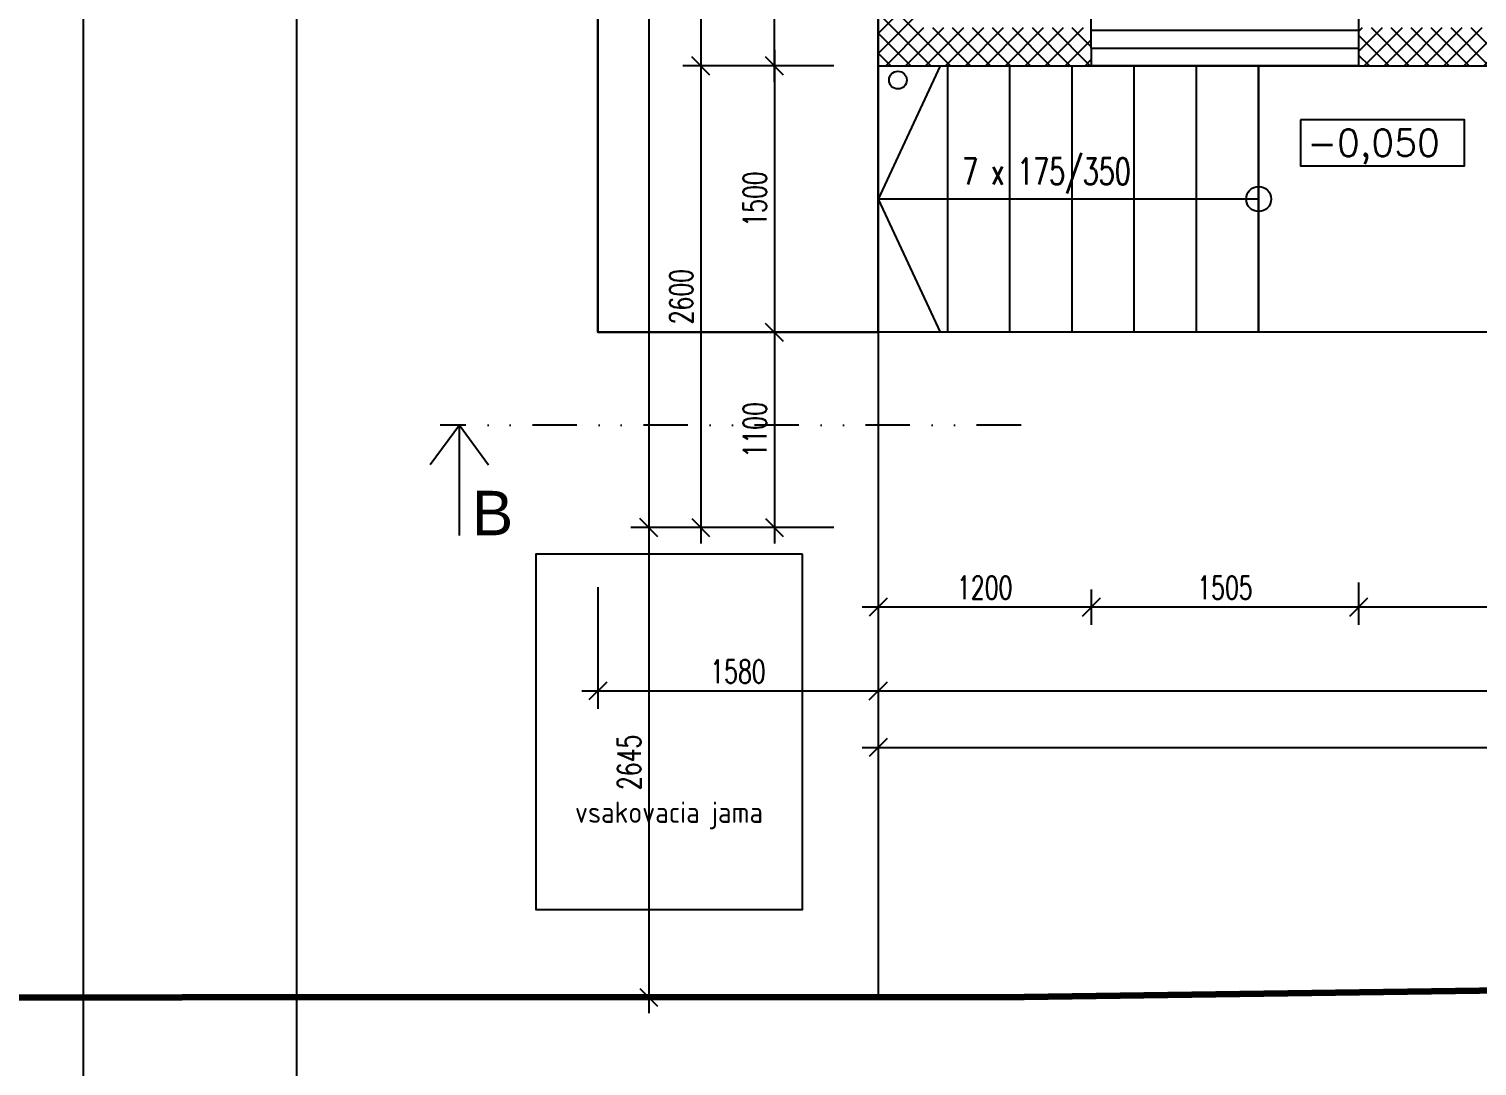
# Model space of a CAD drawing. Header units: millimetres. Extents: x 462666 to 1244237, y 2328025 to 3795663.
# Drawn here: x 1062522 to 1070674, y 2835090 to 2840929 of the extents above; entities that cross this region are included whole.
import ezdxf
from ezdxf.enums import TextEntityAlignment as Align
from ezdxf.lldxf.tags import DXFTag

# ---------------------------------------------------------------- set-up
doc = ezdxf.new("R2010")
doc.units = ezdxf.units.MM
doc.linetypes.add('DIVIDE2', pattern=[0.625, 0.25, -0.125, 0, -0.125, 0, -0.125])
for name, color, linetype in [('DIM_100', 64, 'Continuous'), ('KOTY', 96, 'Continuous'), ('MUR_POH', 64, 'Continuous'), ('MUR_REZ', 3, 'Continuous'), ('PLO_LIN', 6, 'Continuous'), ('POP', 7, 'Continuous'), ('RAM_100', 160, 'Continuous'), ('SAN-POH', 151, 'Continuous'), ('TXT_50_MIESTN', 7, 'Continuous')]:
    doc.layers.add(name, color=color, linetype=linetype)
doc.layers.add('P', color=250, linetype='Continuous', lineweight=100)
doc.styles.add('ARIAL', font='arial.ttf', dxfattribs={"height": 250})
doc.styles.add('ISOCP.SHX', font='ISOCP.shx', dxfattribs={"height": 150})
doc.styles.add('ROMANS', font='arial.ttf', dxfattribs={"width": 0.85})
doc.styles.add('SIMPLEX', font='SIMPLEX.SHX', dxfattribs={"width": 0.7})
tags = doc.linetypes.add('DASHED', pattern=[0.75, 0.5, -0.25]).pattern_tags.tags
tags[6:7] = [DXFTag(74, 4), DXFTag(75, 0), DXFTag(340, '0'), DXFTag(46, 1.0), DXFTag(50, 0.0), DXFTag(44, 0.0), DXFTag(45, 0.0)]
tags[4:5] = [DXFTag(74, 4), DXFTag(75, 0), DXFTag(340, '0'), DXFTag(46, 1.0), DXFTag(50, 0.0), DXFTag(44, 0.0), DXFTag(45, 0.0)]
doc.dimstyles.new('PAJO1-studia', dxfattribs={"dimtxt": 160, "dimasz": 100, "dimexe": 100, "dimexo": 250, "dimgap": 45, "dimtad": 1, "dimdec": 0, "dimrnd": 5, "dimtxsty": 'ROMANS', "dimblk": 'OBLIQUE', "dimcen": 200, "dimdle": 90, "dimadec": 0, "dimazin": 0, "dimtfac": 1, "dimtdec": 0, "dimtmove": 1, "dimatfit": 3, "dimfxl": 1, "dimarcsym": 0})

# ---------------------------------------------------------------- blocks, each defined once
blk = doc.blocks.new('_OBLIQUE')
at = {"color": 0, "linetype": 'ByBlock'}
blk.add_line((-0.5, -0.5), (0.5, 0.5), dxfattribs=at)
blk = doc.blocks.new('*D173')
at = {"layer": 'Defpoints', "color": 0}
for p in [(1070007.5, 2838062.6), (1072032.1, 2837965.2), (1070007.5, 2837673.6)]:
    blk.add_point(p, dxfattribs=at)
at = {"layer": 'KOTY', "color": 0, "lineweight": -2}
for p, q in [((1070007.5, 2837812.6), (1070007.5, 2837573.6)), ((1072122.1, 2837673.6), (1069917.5, 2837673.6)), ((1072032.1, 2837715.2), (1072032.1, 2837573.6))]:
    blk.add_line(p, q, dxfattribs=at)
at = {"layer": 'KOTY', "color": 0, "lineweight": -2, "xscale": 100, "yscale": 100, "zscale": 100, "rotation": 180}
blk.add_blockref('_OBLIQUE', (1070007.5, 2837673.6), dxfattribs=at)
at = {"layer": 'KOTY', "color": 0, "lineweight": -2, "xscale": 100, "yscale": 100, "zscale": 100}
blk.add_blockref('_OBLIQUE', (1072032.1, 2837673.6), dxfattribs=at)
at = {"layer": 'KOTY', "color": 0, "insert": (1071019.8, 2837783.6), "char_height": 130, "attachment_point": 5, "style": 'SIMPLEX'}
blk.add_mtext('2025', dxfattribs=at)
blk = doc.blocks.new('*D172')
at = {"layer": 'Defpoints', "color": 0}
for p in [(1068502.7, 2838023), (1070007.5, 2838062.6), (1068502.7, 2837673.6)]:
    blk.add_point(p, dxfattribs=at)
at = {"layer": 'KOTY', "color": 0, "lineweight": -2}
for p, q in [((1068502.7, 2837773), (1068502.7, 2837573.6)), ((1070007.5, 2837812.6), (1070007.5, 2837573.6)), ((1070097.5, 2837673.6), (1068412.7, 2837673.6))]:
    blk.add_line(p, q, dxfattribs=at)
at = {"layer": 'KOTY', "color": 0, "lineweight": -2, "xscale": 100, "yscale": 100, "zscale": 100, "rotation": 180}
blk.add_blockref('_OBLIQUE', (1068502.7, 2837673.6), dxfattribs=at)
at = {"layer": 'KOTY', "color": 0, "lineweight": -2, "xscale": 100, "yscale": 100, "zscale": 100}
blk.add_blockref('_OBLIQUE', (1070007.5, 2837673.6), dxfattribs=at)
at = {"layer": 'KOTY', "color": 0, "insert": (1069255.1, 2837783.6), "char_height": 130, "attachment_point": 5, "style": 'SIMPLEX'}
blk.add_mtext('1505', dxfattribs=at)
blk = doc.blocks.new('*D171')
at = {"layer": 'Defpoints', "color": 0}
for p in [(1067302.7, 2838023), (1068502.7, 2838023), (1067302.7, 2837673.6)]:
    blk.add_point(p, dxfattribs=at)
at = {"layer": 'KOTY', "color": 0, "lineweight": -2}
for p, q in [((1067302.7, 2837773), (1067302.7, 2837573.6)), ((1068502.7, 2837773), (1068502.7, 2837573.6)), ((1068592.7, 2837673.6), (1067212.7, 2837673.6))]:
    blk.add_line(p, q, dxfattribs=at)
at = {"layer": 'KOTY', "color": 0, "lineweight": -2, "xscale": 100, "yscale": 100, "zscale": 100, "rotation": 180}
blk.add_blockref('_OBLIQUE', (1067302.7, 2837673.6), dxfattribs=at)
at = {"layer": 'KOTY', "color": 0, "lineweight": -2, "xscale": 100, "yscale": 100, "zscale": 100}
blk.add_blockref('_OBLIQUE', (1068502.7, 2837673.6), dxfattribs=at)
at = {"layer": 'KOTY', "color": 0, "insert": (1067902.7, 2837783.6), "char_height": 130, "attachment_point": 5, "style": 'SIMPLEX'}
blk.add_mtext('1200', dxfattribs=at)
blk = doc.blocks.new('*D169')
at = {"layer": 'Defpoints', "color": 0}
for p in [(1067302.7, 2838122.3), (1082725.2, 2838122.3), (1067302.7, 2837201.2)]:
    blk.add_point(p, dxfattribs=at)
at = {"layer": 'KOTY', "color": 0, "lineweight": -2}
for p, q in [((1067302.7, 2837872.3), (1067302.7, 2837101.2)), ((1082725.2, 2837872.3), (1082725.2, 2837101.2)), ((1082815.2, 2837201.2), (1067212.7, 2837201.2))]:
    blk.add_line(p, q, dxfattribs=at)
at = {"layer": 'KOTY', "color": 0, "lineweight": -2, "xscale": 100, "yscale": 100, "zscale": 100, "rotation": 180}
blk.add_blockref('_OBLIQUE', (1067302.7, 2837201.2), dxfattribs=at)
at = {"layer": 'KOTY', "color": 0, "lineweight": -2, "xscale": 100, "yscale": 100, "zscale": 100}
blk.add_blockref('_OBLIQUE', (1082725.2, 2837201.2), dxfattribs=at)
at = {"layer": 'KOTY', "color": 0, "insert": (1075014, 2837311.2), "char_height": 130, "attachment_point": 5, "style": 'SIMPLEX'}
blk.add_mtext('15420', dxfattribs=at)
blk = doc.blocks.new('*D148')
at = {"layer": 'Defpoints', "color": 0}
for p in [(1066718.6, 2845951.6), (1067302.7, 2845951.6), (1067302.7, 2840721.3)]:
    blk.add_point(p, dxfattribs=at)
at = {"layer": 'KOTY', "color": 0, "lineweight": -2}
for p, q in [((1066718.6, 2840631.3), (1066718.6, 2846041.6)), ((1067052.7, 2845951.6), (1066618.6, 2845951.6)), ((1067052.7, 2840721.3), (1066618.6, 2840721.3))]:
    blk.add_line(p, q, dxfattribs=at)
at = {"layer": 'KOTY', "color": 0, "lineweight": -2, "xscale": 100, "yscale": 100, "zscale": 100}
for p, rotation in [((1066718.6, 2845951.6), 90), ((1066718.6, 2840721.3), 270)]:
    blk.add_blockref('_OBLIQUE', p, dxfattribs=dict(at, rotation=rotation))
at = {"layer": 'KOTY', "color": 0, "insert": (1066608.6, 2843336.5), "char_height": 130, "attachment_point": 5, "rotation": 90, "style": 'SIMPLEX'}
blk.add_mtext('5230', dxfattribs=at)
blk = doc.blocks.new('*D68')
at = {"layer": 'Defpoints', "color": 0}
for p in [(1067302.7, 2840721.3), (1066618.6, 2839221.3), (1066718.6, 2839221.3)]:
    blk.add_point(p, dxfattribs=at)
at = {"layer": 'KOTY', "color": 0, "lineweight": -2}
for p, q in [((1066718.6, 2840811.3), (1066718.6, 2839131.3)), ((1067052.7, 2840721.3), (1066618.6, 2840721.3)), ((1066868.6, 2839221.3), (1066818.6, 2839221.3))]:
    blk.add_line(p, q, dxfattribs=at)
at = {"layer": 'KOTY', "color": 0, "lineweight": -2, "xscale": 100, "yscale": 100, "zscale": 100}
for p, rotation in [((1066718.6, 2840721.3), 90), ((1066718.6, 2839221.3), 270)]:
    blk.add_blockref('_OBLIQUE', p, dxfattribs=dict(at, rotation=rotation))
at = {"layer": 'KOTY', "color": 0, "insert": (1066608.6, 2839971.3), "char_height": 130, "attachment_point": 5, "rotation": 90, "style": 'SIMPLEX'}
blk.add_mtext('1500', dxfattribs=at)
blk = doc.blocks.new('*D67')
at = {"layer": 'Defpoints', "color": 0}
for p in [(1067302.7, 2839221.3), (1066718.6, 2838122.3), (1067302.7, 2838122.3)]:
    blk.add_point(p, dxfattribs=at)
at = {"layer": 'KOTY', "color": 0, "lineweight": -2}
for p, q in [((1066718.6, 2839311.3), (1066718.6, 2838032.3)), ((1067052.7, 2839221.3), (1066618.6, 2839221.3)), ((1067052.7, 2838122.3), (1066618.6, 2838122.3))]:
    blk.add_line(p, q, dxfattribs=at)
at = {"layer": 'KOTY', "color": 0, "lineweight": -2, "xscale": 100, "yscale": 100, "zscale": 100}
for p, rotation in [((1066718.6, 2839221.3), 90), ((1066718.6, 2838122.3), 270)]:
    blk.add_blockref('_OBLIQUE', p, dxfattribs=dict(at, rotation=rotation))
at = {"layer": 'KOTY', "color": 0, "insert": (1066608.6, 2838671.8), "char_height": 130, "attachment_point": 5, "rotation": 90, "style": 'SIMPLEX'}
blk.add_mtext('1100', dxfattribs=at)
blk = doc.blocks.new('*D66')
at = {"layer": 'Defpoints', "color": 0}
for p in [(1067302.7, 2845951.6), (1066304, 2840721.3), (1067302.7, 2840721.3)]:
    blk.add_point(p, dxfattribs=at)
at = {"layer": 'KOTY', "color": 0, "lineweight": -2}
for p, q in [((1066304, 2846041.6), (1066304, 2840631.3)), ((1067052.7, 2845951.6), (1066204, 2845951.6)), ((1067052.7, 2840721.3), (1066204, 2840721.3))]:
    blk.add_line(p, q, dxfattribs=at)
at = {"layer": 'KOTY', "color": 0, "lineweight": -2, "xscale": 100, "yscale": 100, "zscale": 100}
for p, rotation in [((1066304, 2845951.6), 90), ((1066304, 2840721.3), 270)]:
    blk.add_blockref('_OBLIQUE', p, dxfattribs=dict(at, rotation=rotation))
at = {"layer": 'KOTY', "color": 0, "insert": (1066194, 2843336.5), "char_height": 130, "attachment_point": 5, "rotation": 90, "style": 'SIMPLEX'}
blk.add_mtext('5230', dxfattribs=at)
blk = doc.blocks.new('*D65')
at = {"layer": 'Defpoints', "color": 0}
for p in [(1067302.7, 2840721.3), (1066304, 2838122.3), (1066868.8, 2838122.3)]:
    blk.add_point(p, dxfattribs=at)
at = {"layer": 'KOTY', "color": 0, "lineweight": -2}
for p, q in [((1066304, 2840811.3), (1066304, 2838032.3)), ((1067052.7, 2840721.3), (1066204, 2840721.3)), ((1066618.8, 2838122.3), (1066204, 2838122.3))]:
    blk.add_line(p, q, dxfattribs=at)
at = {"layer": 'KOTY', "color": 0, "lineweight": -2, "xscale": 100, "yscale": 100, "zscale": 100}
for p, rotation in [((1066304, 2840721.3), 90), ((1066304, 2838122.3), 270)]:
    blk.add_blockref('_OBLIQUE', p, dxfattribs=dict(at, rotation=rotation))
at = {"layer": 'KOTY', "color": 0, "insert": (1066194, 2839421.8), "char_height": 130, "attachment_point": 5, "rotation": 90, "style": 'SIMPLEX'}
blk.add_mtext('2600', dxfattribs=at)
blk = doc.blocks.new('*D64')
at = {"layer": 'Defpoints', "color": 0}
for p in [(1067245.9, 2845951.6), (1066011.1, 2838122.3), (1067245.9, 2838122.3)]:
    blk.add_point(p, dxfattribs=at)
at = {"layer": 'KOTY', "color": 0, "lineweight": -2}
for p, q in [((1066011.1, 2846041.6), (1066011.1, 2838032.3)), ((1066995.9, 2845951.6), (1065911.1, 2845951.6)), ((1066995.9, 2838122.3), (1065911.1, 2838122.3))]:
    blk.add_line(p, q, dxfattribs=at)
at = {"layer": 'KOTY', "color": 0, "lineweight": -2, "xscale": 100, "yscale": 100, "zscale": 100}
for p, rotation in [((1066011.1, 2845951.6), 90), ((1066011.1, 2838122.3), 270)]:
    blk.add_blockref('_OBLIQUE', p, dxfattribs=dict(at, rotation=rotation))
at = {"layer": 'KOTY', "color": 0, "insert": (1065901.1, 2842037), "char_height": 130, "attachment_point": 5, "rotation": 90, "style": 'SIMPLEX'}
blk.add_mtext('7830', dxfattribs=at)
blk = doc.blocks.new('*D63')
at = {"layer": 'Defpoints', "color": 0}
for p in [(1067302.7, 2838122.3), (1091725.2, 2838122.3), (1091725.2, 2836883.7)]:
    blk.add_point(p, dxfattribs=at)
at = {"layer": 'KOTY', "color": 0, "lineweight": -2}
for p, q in [((1067302.7, 2837872.3), (1067302.7, 2836783.7)), ((1091725.2, 2837872.3), (1091725.2, 2836783.7)), ((1067212.7, 2836883.7), (1091815.2, 2836883.7))]:
    blk.add_line(p, q, dxfattribs=at)
at = {"layer": 'KOTY', "color": 0, "lineweight": -2, "xscale": 100, "yscale": 100, "zscale": 100, "rotation": 180}
blk.add_blockref('_OBLIQUE', (1067302.7, 2836883.7), dxfattribs=at)
at = {"layer": 'KOTY', "color": 0, "lineweight": -2, "xscale": 100, "yscale": 100, "zscale": 100}
blk.add_blockref('_OBLIQUE', (1091725.2, 2836883.7), dxfattribs=at)
at = {"layer": 'KOTY', "color": 0, "insert": (1079514, 2836993.7), "char_height": 130, "attachment_point": 5, "style": 'SIMPLEX'}
blk.add_mtext('24420', dxfattribs=at)
blk = doc.blocks.new('Z_RAM_A_3_hp 1220')
at = {"layer": 'POP', "linetype": 'Continuous'}
blk.add_lwpolyline([(-288.5, -408), (-6.5, -408), (-6.5, -13), (-288.5, -13)], close=True, dxfattribs=at)
at = {"layer": 'RAM_100', "linetype": 'Continuous'}
for points in [[(-297, -420), (0, -420), (0, 0), (-297, 0)], [(-288.5, -13), (-288.5, -408), (-6.5, -408), (-6.5, -13)]]:
    blk.add_lwpolyline(points, close=True, dxfattribs=at)
blk = doc.blocks.new('*D313')
at = {"layer": 'Defpoints', "color": 0}
for p in [(1067245.9, 2838122.3), (1066011.1, 2835477.1), (1067495.9, 2835477.1)]:
    blk.add_point(p, dxfattribs=at)
at = {"layer": 'KOTY', "color": 0, "lineweight": -2}
for p, q in [((1066011.1, 2838212.3), (1066011.1, 2835387.1)), ((1066995.9, 2838122.3), (1065911.1, 2838122.3)), ((1067245.9, 2835477.1), (1065911.1, 2835477.1))]:
    blk.add_line(p, q, dxfattribs=at)
at = {"layer": 'KOTY', "color": 0, "lineweight": -2, "xscale": 100, "yscale": 100, "zscale": 100}
for p, rotation in [((1066011.1, 2838122.3), 90), ((1066011.1, 2835477.1), 270)]:
    blk.add_blockref('_OBLIQUE', p, dxfattribs=dict(at, rotation=rotation))
at = {"layer": 'KOTY', "color": 0, "insert": (1065901.1, 2836799.7), "char_height": 130, "attachment_point": 5, "rotation": 90, "style": 'SIMPLEX'}
blk.add_mtext('2645', dxfattribs=at)
blk = doc.blocks.new('*D321')
at = {"layer": 'Defpoints', "color": 0}
for p in [(1067302.7, 2838099.2), (1065724.7, 2838036.3), (1065724.7, 2837201.2)]:
    blk.add_point(p, dxfattribs=at)
at = {"layer": 'KOTY', "color": 0, "lineweight": -2}
for p, q in [((1067302.7, 2837849.2), (1067302.7, 2837101.2)), ((1065724.7, 2837786.3), (1065724.7, 2837101.2)), ((1067392.7, 2837201.2), (1065634.7, 2837201.2))]:
    blk.add_line(p, q, dxfattribs=at)
at = {"layer": 'KOTY', "color": 0, "lineweight": -2, "xscale": 100, "yscale": 100, "zscale": 100, "rotation": 180}
blk.add_blockref('_OBLIQUE', (1065724.7, 2837201.2), dxfattribs=at)
at = {"layer": 'KOTY', "color": 0, "lineweight": -2, "xscale": 100, "yscale": 100, "zscale": 100}
blk.add_blockref('_OBLIQUE', (1067302.7, 2837201.2), dxfattribs=at)
at = {"layer": 'KOTY', "color": 0, "insert": (1066513.7, 2837311.2), "char_height": 130, "attachment_point": 5, "style": 'SIMPLEX'}
blk.add_mtext('1580', dxfattribs=at)

msp = doc.modelspace()

# ---------------------------------------------------------------- hatches: boundary and pattern name
at = {"layer": 'PLO_LIN'}
h = msp.add_hatch(dxfattribs=at)
h.set_pattern_fill('NET', color=252, scale=25, angle=45, style=0)
h.paths.add_polyline_path([(1068502.7, 2845736.6), (1068502.7, 2845851.6), (1068502.7, 2845951.6), (1067302.7, 2845951.6), (1067302.7, 2840721.3), (1068502.7, 2840721.3), (1068502.7, 2840821.3), (1068502.7, 2840936.3), (1067517.7, 2840936.3), (1067517.7, 2845736.6)])
h.paths.add_polyline_path([(1071423.9, 2845851.6), (1071423.9, 2845951.6), (1070007.5, 2845951.6), (1070007.5, 2845851.6), (1070007.5, 2845736.6), (1071373.9, 2845736.6), (1071373.9, 2845851.6)])
h.paths.add_polyline_path([(1073116.5, 2845851.6), (1073116.5, 2845951.6), (1072323.9, 2845951.6), (1072323.9, 2845851.6), (1072373.9, 2845851.6), (1072373.9, 2845736.6), (1073116.5, 2845736.6)])
h.paths.add_polyline_path([(1075328.5, 2845851.6), (1075328.5, 2845951.6), (1073632.1, 2845951.6), (1073632.1, 2845851.6), (1073632.1, 2845736.6), (1075328.5, 2845736.6)])
h.paths.add_polyline_path([(1079175.2, 2845851.6), (1079175.2, 2845951.6), (1076833.3, 2845951.6), (1076833.3, 2845851.6), (1076833.3, 2845736.6), (1079175.2, 2845736.6)])
h.paths.add_polyline_path([(1079319.7, 2845602.1), (1079124.7, 2845602.1), (1079124.7, 2845901.1), (1079319.7, 2845901.1)], flags=9)
h.paths.add_polyline_path([(1082275.2, 2845736.6), (1082275.2, 2845851.6), (1082275.2, 2845951.6), (1080675.2, 2845951.6), (1080675.2, 2845851.6), (1080675.2, 2845736.6)])
h.paths.add_polyline_path([(1084575.2, 2845551.6), (1084575.2, 2845951.6), (1083675.2, 2845951.6), (1083675.2, 2845851.6), (1083675.2, 2845736.6), (1084360.2, 2845736.6), (1084360.2, 2845551.6)])
h.paths.add_polyline_path([(1086509.6, 2845736.6), (1086509.6, 2845851.6), (1086509.6, 2845951.6), (1085875.2, 2845951.6), (1085775.2, 2845951.6), (1085775.2, 2845551.6), (1085875.2, 2845551.6), (1085975.2, 2845551.6), (1085990.2, 2845551.6), (1085990.2, 2845736.6)])
h.paths.add_polyline_path([(1089224.6, 2845736.6), (1089224.6, 2845851.6), (1089224.6, 2845951.6), (1087025.2, 2845951.6), (1087025.2, 2845851.6), (1087025.2, 2845736.6)])
h.paths.add_polyline_path([(1091725.2, 2844835.1), (1091725.2, 2845951.6), (1090125.2, 2845951.6), (1090125.2, 2845851.6), (1090125.2, 2845736.6), (1091510.2, 2845736.6), (1091510.2, 2844835.1), (1091625.2, 2844835.1)])
h.paths.add_polyline_path([(1091725.2, 2842555), (1091725.2, 2843751.6), (1091725.2, 2843835.1), (1091625.2, 2843835.1), (1091510.2, 2843835.1), (1091510.2, 2842555), (1091625.2, 2842555)])
h.paths.add_polyline_path([(1091725.2, 2840036.5), (1091725.2, 2841555), (1091625.2, 2841555), (1091510.2, 2841555), (1091510.2, 2840036.5), (1091625.2, 2840036.5)])
h.paths.add_polyline_path([(1091350.7, 2840180), (1091350.7, 2840375), (1091649.7, 2840375), (1091649.7, 2840180)], flags=9)
h.paths.add_polyline_path([(1091725.2, 2838122.3), (1091725.2, 2839036.5), (1091625.2, 2839036.5), (1091510.2, 2839036.5), (1091510.2, 2838336.3), (1088582.2, 2838336.3), (1088582.2, 2838122)])
h.paths.add_polyline_path([(1086175.2, 2838121.7), (1086175.2, 2838336.3), (1085990.2, 2838336.3), (1085990.2, 2839271.3), (1085875.2, 2839271.3), (1085775.2, 2839271.3), (1085775.2, 2838121.6)])
h.paths.add_polyline_path([(1085990.2, 2840721.3), (1085990.2, 2840936.3), (1085775.2, 2840936.3), (1085775.2, 2840821.3), (1085775.2, 2840721.3), (1085875.2, 2840721.3)])
h.paths.add_polyline_path([(1084775.2, 2840721.3), (1084775.2, 2840821.3), (1084775.2, 2840936.3), (1081914.6, 2840936.3), (1081914.6, 2840821.3), (1081914.6, 2840721.3), (1082725.2, 2840721.3), (1082727.1, 2840721.3), (1082825.2, 2840721.3)])
h.paths.add_polyline_path([(1083365.3, 2840771.8), (1083170.3, 2840771.8), (1083170.3, 2841070.8), (1083365.3, 2841070.8)], flags=9)
h.paths.add_polyline_path([(1084446.2, 2840771.8), (1084251.2, 2840771.8), (1084251.2, 2841070.8), (1084446.2, 2841070.8)], flags=9)
h.paths.add_polyline_path([(1080714.6, 2840821.3), (1080714.6, 2840936.3), (1079123, 2840936.3), (1079123, 2840821.3), (1079123, 2840721.3), (1080714.6, 2840721.3)])
h.paths.add_polyline_path([(1079319.7, 2840771.8), (1079124.7, 2840771.8), (1079124.7, 2841070.8), (1079319.7, 2841070.8)], flags=9)
h.paths.add_polyline_path([(1078607.4, 2840721.3), (1078607.4, 2840821.3), (1078607.4, 2840936.3), (1076833.3, 2840936.3), (1076833.3, 2840821.3), (1076833.3, 2840721.3)])
h.paths.add_polyline_path([(1072032.1, 2840821.3), (1072032.1, 2840936.3), (1070007.5, 2840936.3), (1070007.5, 2840821.3), (1070007.5, 2840721.3), (1072107.1, 2840721.3), (1072107.1, 2840821.3)])
h.paths.add_polyline_path([(1071770.5, 2840771.8), (1071575.5, 2840771.8), (1071575.5, 2841070.8), (1071770.5, 2841070.8)], flags=9)
h.paths.add_polyline_path([(1074450.4, 2845602.1), (1074255.4, 2845602.1), (1074255.4, 2845901.1), (1074450.4, 2845901.1)], flags=9)
h.paths.add_polyline_path([(1074450.4, 2840771.8), (1074255.4, 2840771.8), (1074255.4, 2841070.8), (1074450.4, 2841070.8)], flags=9)
h.paths.add_polyline_path([(1073732.6, 2845178.4), (1073732.6, 2845373.4), (1074031.6, 2845373.4), (1074031.6, 2845178.4)], flags=9)
h.paths.add_polyline_path([(1073732.6, 2841956), (1073732.6, 2842151), (1074031.6, 2842151), (1074031.6, 2841956)], flags=9)
h.paths.add_polyline_path([(1067353.2, 2845178.4), (1067353.2, 2845373.4), (1067652.2, 2845373.4), (1067652.2, 2845178.4)], flags=24)
h.paths.add_polyline_path([(1067353.2, 2841956), (1067353.2, 2842151), (1067652.2, 2842151), (1067652.2, 2841956)], flags=24)
h.paths.add_polyline_path([(1074450.4, 2845602.1), (1074255.4, 2845602.1), (1074255.4, 2845901.1), (1074450.4, 2845901.1)], flags=8)
h.paths.add_polyline_path([(1084446.2, 2845602.1), (1084251.2, 2845602.1), (1084251.2, 2845901.1), (1084446.2, 2845901.1)], flags=24)
h.paths.add_polyline_path([(1091375.7, 2845178.4), (1091375.7, 2845373.4), (1091674.7, 2845373.4), (1091674.7, 2845178.4)], flags=24)
h.paths.add_polyline_path([(1091155.2, 2845602.1), (1090960.2, 2845602.1), (1090960.2, 2845901.1), (1091155.2, 2845901.1)], flags=24)
h.paths.add_polyline_path([(1091375.7, 2838826.8), (1091375.7, 2839021.8), (1091674.7, 2839021.8), (1091674.7, 2838826.8)], flags=24)
h.paths.add_polyline_path([(1091155.2, 2838171.8), (1090960.2, 2838171.8), (1090960.2, 2838470.8), (1091155.2, 2838470.8)], flags=24)
h.paths.add_polyline_path([(1091350.7, 2838757.7), (1091350.7, 2838952.7), (1091649.7, 2838952.7), (1091649.7, 2838757.7)], flags=24)
h.paths.add_polyline_path([(1085825.7, 2838826.8), (1085825.7, 2839021.8), (1086124.7, 2839021.8), (1086124.7, 2838826.8)], flags=24)
h.paths.add_polyline_path([(1074450.4, 2845602.1), (1074255.4, 2845602.1), (1074255.4, 2845901.1), (1074450.4, 2845901.1)], flags=24)
h.paths.add_polyline_path([(1074450.4, 2840771.8), (1074255.4, 2840771.8), (1074255.4, 2841070.8), (1074450.4, 2841070.8)], flags=24)
h.paths.add_polyline_path([(1073732.6, 2845178.4), (1073732.6, 2845373.4), (1074031.6, 2845373.4), (1074031.6, 2845178.4)], flags=24)
h.paths.add_polyline_path([(1073732.6, 2841956), (1073732.6, 2842151), (1074031.6, 2842151), (1074031.6, 2841956)], flags=24)

# ---------------------------------------------------------------- linework, layer by layer
at = {"layer": 'MUR_POH', "color": 8, "linetype": 'DASHED', "ltscale": 250}
msp.add_line((1067302.7, 2839221.3), (1067302.7, 2835477.1), dxfattribs=at)
at = {"layer": 'MUR_POH', "flags": 128}
for points in [[(1067302.7, 2840721.3), (1067302.7, 2840821.3)], [(1067302.7, 2840721.3), (1067302.7, 2840721.3)], [(1070007.5, 2840721.3), (1068502.7, 2840721.3)]]:
    msp.add_lwpolyline(points, dxfattribs=at)
at = {"layer": 'MUR_POH', "color": 8, "linetype": 'DASHED', "ltscale": 250, "flags": 128}
msp.add_lwpolyline([(1066876.4, 2837971.6), (1065376.4, 2837971.6), (1065376.4, 2835971.6), (1066876.4, 2835971.6)], close=True, dxfattribs=at)
at = {"layer": 'MUR_REZ'}
for p, q in [((1067302.7, 2840721.3), (1068502.7, 2840721.3)), ((1070007.5, 2840721.3), (1072032.1, 2840721.3))]:
    msp.add_line(p, q, dxfattribs=at)
at = {"layer": 'MUR_REZ', "flags": 128}
for points in [[(1067302.7, 2840721.3), (1067302.7, 2845951.6), (1068502.7, 2845951.6)], [(1068502.7, 2840821.3), (1068502.7, 2841121.3)], [(1070007.5, 2841121.3), (1070007.5, 2840821.3)], [(1068502.7, 2840821.3), (1068502.7, 2840721.3)], [(1070007.5, 2840821.3), (1070007.5, 2840721.3)], [(1064944.8, 2838077), (1064944.8, 2838697.6), (1064781.2, 2838475.5)], [(1064944.8, 2838077), (1064944.8, 2838697.6), (1065108.4, 2838475.5)]]:
    msp.add_lwpolyline(points, dxfattribs=at)
at = {"layer": 'MUR_REZ', "linetype": 'DIVIDE2', "ltscale": 1000, "flags": 128}
msp.add_lwpolyline([(1068107.2, 2838697.6), (1064837.4, 2838697.6)], dxfattribs=at)
at = {"layer": 'P', "color": 2, "linetype": 'Continuous', "flags": 128}
msp.add_lwpolyline([(1101578.6, 2835943.7), (1068124, 2835477.4), (1049159.8, 2835470.5), (1049035.8, 2847791.9), (1066561.8, 2847951.6), (1101218.6, 2847951.6), (1101578.6, 2835943.7)], dxfattribs=at)
at = {"layer": 'PLO_LIN', "color": 252}
for p, q in [((1065724.7, 2839221.3), (1065724.7, 2847451.6)), ((1067694.7, 2839221.3), (1067694.7, 2840721.3)), ((1068044.7, 2839221.3), (1068044.7, 2840721.3)), ((1068394.7, 2839221.3), (1068394.7, 2840721.3)), ((1068744.7, 2839221.3), (1068744.7, 2840721.3)), ((1069094.7, 2839221.3), (1069094.7, 2840721.3)), ((1069444.7, 2839221.3), (1069444.7, 2840721.3))]:
    msp.add_line(p, q, dxfattribs=at)
at = {"layer": 'PLO_LIN', "color": 1}
for points in [[(1065724.7, 2847451.6), (1065724.7, 2839221.3), (1067302.7, 2839221.3), (1067302.7, 2847451.6)], [(1069444.7, 2839221.3), (1069444.7, 2840721.3), (1082727.1, 2840721.3), (1082727.1, 2838121.3), (1080125.2, 2838121.3), (1080125.2, 2839221.3), (1069444.7, 2839221.3)], [(1069680.8, 2840418), (1069680.8, 2840159), (1070604, 2840159), (1070604, 2840418)]]:
    msp.add_lwpolyline(points, close=True, dxfattribs=at)
msp.add_lwpolyline([(1085875.2, 2845951.6), (1067302.7, 2845951.6), (1067302.7, 2840721.3), (1082725.2, 2840721.3), (1082725.2, 2838121.3), (1080125.2, 2838121.3), (1080125.2, 2839221.3), (1065724.7, 2839221.3), (1065724.7, 2847451.6), (1094982, 2847451.6), (1094983.2, 2847301.6), (1095333.2, 2847301.6), (1095333.2, 2845851.6), (1094983.2, 2845851.6), (1094983.2, 2845701.6, -0.325223), (1093033.2, 2843751.6), (1091725.2, 2843751.6), (1091725.2, 2845951.6), (1085875.2, 2845951.6)], format="xyb", dxfattribs=at)
at = {"layer": 'PLO_LIN', "color": 252}
for points in [[(1067652.7, 2840721.3), (1067302.7, 2839971.3), (1067652.7, 2839221.3)], [(1067302.7, 2840721.3), (1067302.7, 2839221.3)], [(1069444.7, 2840721.3), (1069444.7, 2839221.3)], [(1069444.7, 2839971.3), (1067302.7, 2839971.3)], [(1085775.2, 2838121.3), (1080125.2, 2838121.3), (1080125.2, 2839221.3), (1065724.7, 2839221.3)]]:
    msp.add_lwpolyline(points, dxfattribs=at)
at = {"layer": 'PLO_LIN', "color": 1}
msp.add_circle((1067413.8, 2840641), 50, dxfattribs=at)
at = {"layer": 'PLO_LIN', "color": 252}
msp.add_circle((1069444.7, 2839971.3), 70.5, dxfattribs=at)
at = {"layer": 'SAN-POH'}
for points in [[(1068502.7, 2840921.3), (1070007.5, 2840921.3)], [(1068502.7, 2840821.3), (1070007.5, 2840821.3)]]:
    msp.add_lwpolyline(points, dxfattribs=at)

# ---------------------------------------------------------------- block references
at = {"layer": 'MUR_POH', "ltscale": 0.3, "xscale": 100, "yscale": 100, "zscale": 100, "rotation": 270.0000000000635}
msp.add_blockref('Z_RAM_A_3_hp 1220', (1104827.7, 2824213.7), dxfattribs=at)

# ---------------------------------------------------------------- texts
at = {"color": 7, "style": 'ISOCP.SHX'}
msp.add_attdef('vsakovacia jama', text='±X.XXX', height=120, dxfattribs=at).set_placement((1066125, 2836519.1), align=Align.MIDDLE_CENTER)
at = {"layer": 'DIM_100', "color": 1, "insert": (1068250, 2840102.2), "char_height": 150, "attachment_point": 5, "style": 'SIMPLEX'}
msp.add_mtext('{7 x 175/350}', dxfattribs=at)
at = {"layer": 'DIM_100', "color": 1, "style": 'SIMPLEX', "flags": 12}
msp.add_attdef('-0,050', text='-0.120', height=150, dxfattribs=at).set_placement((1070091.8, 2840167.9), align=Align.BOTTOM_CENTER)
at = {"layer": 'TXT_50_MIESTN', "style": 'ARIAL'}
msp.add_text('B', height=250, dxfattribs=at).set_placement((1065015.6, 2838078.5))

# ---------------------------------------------------------------- dimensions: what is measured, and where the dimension line sits
at = {"layer": 'KOTY'}
for base, p1, p2, picture, middle in [((1066011.1, 2838122.3), (1067245.9, 2845951.6), (1067245.9, 2838122.3), '*D64', (1065901.1, 2842037)), ((1066304, 2840721.3), (1067302.7, 2845951.6), (1067302.7, 2840721.3), '*D66', (1066194, 2843336.5)), ((1066718.6, 2845951.6), (1067302.7, 2840721.3), (1067302.7, 2845951.6), '*D148', (1066608.6, 2843336.5)), ((1066304, 2838122.3), (1067302.7, 2840721.3), (1066868.8, 2838122.3), '*D65', (1066194, 2839421.8)), ((1066718.6, 2839221.3), (1067302.7, 2840721.3), (1066618.6, 2839221.3), '*D68', (1066608.6, 2839971.3)), ((1066718.6, 2838122.3), (1067302.7, 2839221.3), (1067302.7, 2838122.3), '*D67', (1066608.6, 2838671.8)), ((1066011.1, 2835477.1), (1067245.9, 2838122.3), (1067495.9, 2835477.1), '*D313', (1065901.1, 2836799.7))]:
    dim = msp.add_linear_dim(base=base, p1=p1, p2=p2, angle=90, dimstyle='PAJO1-studia', override={"dimtxt": 130, "dimtxsty": 'SIMPLEX'}, dxfattribs=at)
    dim.commit()
    dim.dimension.update_dxf_attribs({"geometry": picture, "text_midpoint": middle})
for base, p1, p2, picture, middle in [((1065724.7, 2837201.2), (1067302.7, 2838099.2), (1065724.7, 2838036.3), '*D321', (1066513.7, 2837311.2)), ((1067302.7123, 2837201.2337), (1082725.2064, 2838122.2919), (1067302.7123, 2838122.2919), '*D169', (1075013.9594, 2837311.2337)), ((1091725.2064, 2836883.6706), (1067302.7123, 2838122.2919), (1091725.2064, 2838122.2919), '*D63', (1079513.9594, 2836993.6706)), ((1067302.7, 2837673.6), (1068502.7, 2838023), (1067302.7, 2838023), '*D171', (1067902.7, 2837783.6)), ((1068502.7, 2837673.6), (1070007.5, 2838062.6), (1068502.7, 2838023), '*D172', (1069255.1, 2837783.6)), ((1070007.5, 2837673.6), (1072032.1, 2837965.2), (1070007.5, 2838062.6), '*D173', (1071019.8, 2837783.6))]:
    dim = msp.add_linear_dim(base=base, p1=p1, p2=p2, dimstyle='PAJO1-studia', override={"dimtxt": 130, "dimtxsty": 'SIMPLEX'}, dxfattribs=at)
    dim.commit()
    dim.dimension.update_dxf_attribs({"geometry": picture, "text_midpoint": middle})

doc.saveas('drawing.dxf')
